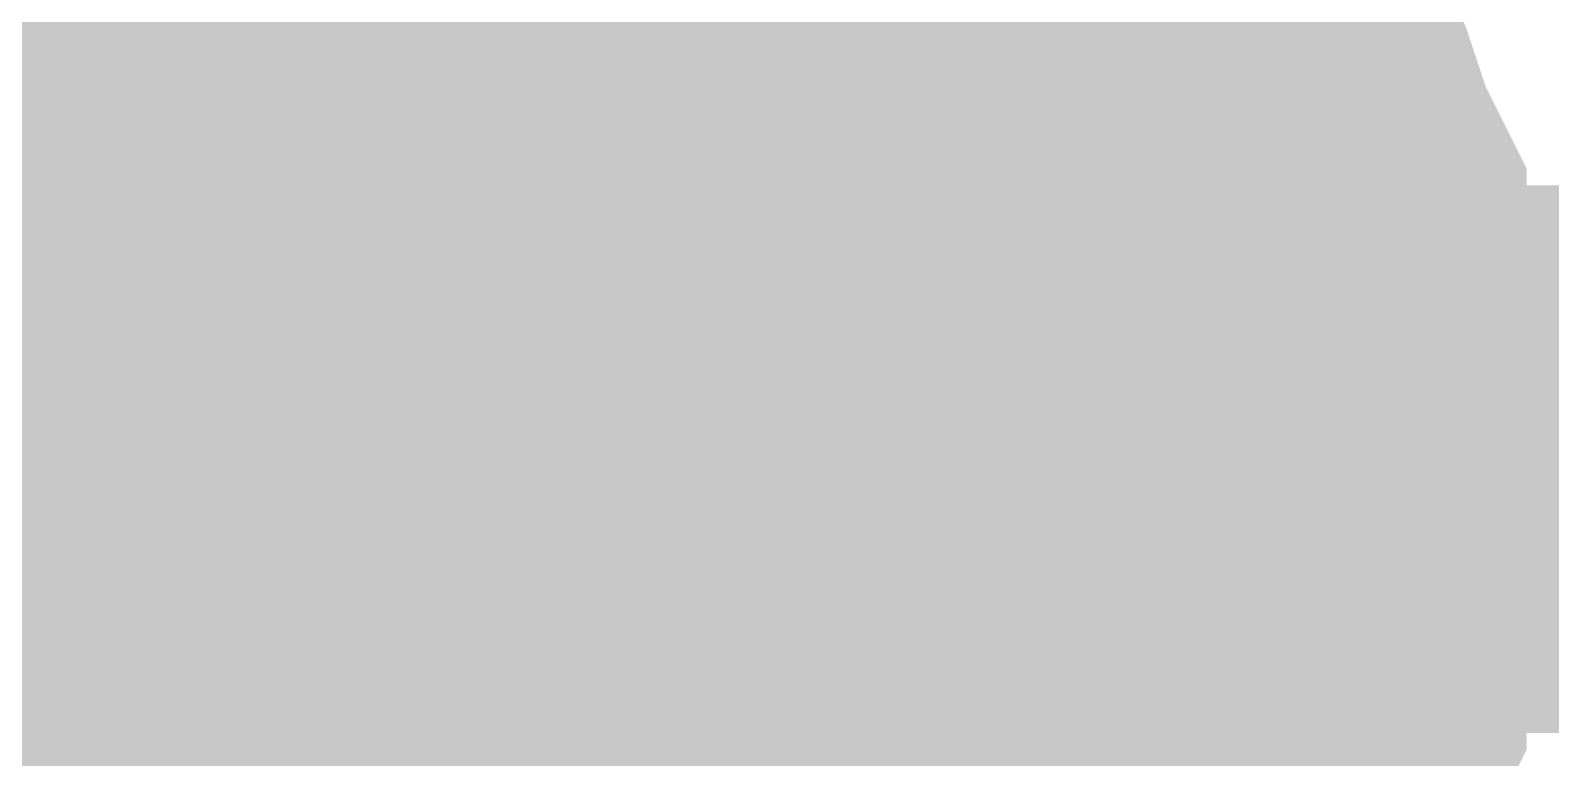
# Model space of a CAD drawing. Header units: inches. Extents: x 0 to 432, y 0 to 280.
# Drawn here: x 219.038 to 219.87, y 37.176 to 37.574 of the extents above; entities that cross this region are included whole.
import ezdxf

# ---------------------------------------------------------------- set-up
doc = ezdxf.new("R2010")
doc.units = ezdxf.units.IN
doc.layers.add('Sheet', color=255, linetype='Continuous')

msp = doc.modelspace()

# ---------------------------------------------------------------- linework, layer by layer
at = {"layer": 'Sheet'}
for points in [[(219.20184, 37.33943, 0.29972, 0.29972, 0), (207.27478, 37.33943, 0.29972, 0.29972, 0), (207.27478, 70.10829, 0.29972, 0.29972, 0), (209.29632, 70.10829, 0.29972, 0.29972, 0)], [(219.20184, 37.33943, 0.29972, 0.29972, 0), (230.38767, 37.33943, 0.29972, 0.29972, 0), (230.38767, 57.40727, 0.29972, 0.29972, 0), (224.53645, 57.40727, 0.29972, 0.29972, 0)], [(219.52753, 37.73248, 0.29972, 0.29972, 0), (219.54999, 37.71002, 0.29972, 0.29972, 0), (219.56123, 37.69879, 0.29972, 0.29972, 0), (219.58369, 37.67633, 0.29972, 0.29972, 0), (219.59492, 37.6651, 0.29972, 0.29972, 0), (219.61738, 37.64264, 0.29972, 0.29972, 0), (219.62861, 37.62018, 0.29972, 0.29972, 0), (219.63984, 37.59772, 0.29972, 0.29972, 0), (219.65107, 37.58649, 0.29972, 0.29972, 0), (219.6623, 37.56403, 0.29972, 0.29972, 0), (219.67353, 37.54157, 0.29972, 0.29972, 0), (219.68476, 37.51911, 0.29972, 0.29972, 0), (219.69599, 37.48542, 0.29972, 0.29972, 0), (219.70723, 37.46296, 0.29972, 0.29972, 0), (219.70723, 37.4405, 0.29972, 0.29972, 0), (219.70723, 37.41804, 0.29972, 0.29972, 0), (219.71846, 37.39558, 0.29972, 0.29972, 0), (219.71846, 37.36189, 0.29972, 0.29972, 0), (219.71846, 37.33943, 0.29972, 0.29972, 0)], [(219.52753, 37.73248, 0.29972, 0.29972, 0), (219.54999, 37.71002, 0.29972, 0.29972, 0), (219.56123, 37.69879, 0.29972, 0.29972, 0), (219.58369, 37.67633, 0.29972, 0.29972, 0), (219.59492, 37.6651, 0.29972, 0.29972, 0), (219.61738, 37.64264, 0.29972, 0.29972, 0), (219.62861, 37.62018, 0.29972, 0.29972, 0), (219.63984, 37.59772, 0.29972, 0.29972, 0), (219.65107, 37.58649, 0.29972, 0.29972, 0), (219.6623, 37.56403, 0.29972, 0.29972, 0), (219.67353, 37.54157, 0.29972, 0.29972, 0), (219.68476, 37.51911, 0.29972, 0.29972, 0), (219.69599, 37.48542, 0.29972, 0.29972, 0), (219.70723, 37.46296, 0.29972, 0.29972, 0), (219.70723, 37.4405, 0.29972, 0.29972, 0), (219.70723, 37.41804, 0.29972, 0.29972, 0), (219.71846, 37.39558, 0.29972, 0.29972, 0), (219.71846, 37.36189, 0.29972, 0.29972, 0), (219.71846, 37.33943, 0.29972, 0.29972, 0)], [(219.52753, 37.73248, 0.29972, 0.29972, 0), (219.54999, 37.71002, 0.29972, 0.29972, 0), (219.56123, 37.69879, 0.29972, 0.29972, 0), (219.58369, 37.67633, 0.29972, 0.29972, 0), (219.59492, 37.6651, 0.29972, 0.29972, 0), (219.61738, 37.64264, 0.29972, 0.29972, 0), (219.62861, 37.62018, 0.29972, 0.29972, 0), (219.63984, 37.59772, 0.29972, 0.29972, 0), (219.65107, 37.58649, 0.29972, 0.29972, 0), (219.6623, 37.56403, 0.29972, 0.29972, 0), (219.67353, 37.54157, 0.29972, 0.29972, 0), (219.68476, 37.51911, 0.29972, 0.29972, 0), (219.69599, 37.48542, 0.29972, 0.29972, 0), (219.70723, 37.46296, 0.29972, 0.29972, 0), (219.70723, 37.4405, 0.29972, 0.29972, 0), (219.70723, 37.41804, 0.29972, 0.29972, 0), (219.71846, 37.39558, 0.29972, 0.29972, 0), (219.71846, 37.36189, 0.29972, 0.29972, 0), (219.71846, 37.33943, 0.29972, 0.29972, 0)], [(219.52753, 37.73248, 0.29972, 0.29972, 0), (219.54999, 37.71002, 0.29972, 0.29972, 0), (219.56123, 37.69879, 0.29972, 0.29972, 0), (219.58369, 37.67633, 0.29972, 0.29972, 0), (219.59492, 37.6651, 0.29972, 0.29972, 0), (219.61738, 37.64264, 0.29972, 0.29972, 0), (219.62861, 37.62018, 0.29972, 0.29972, 0), (219.63984, 37.59772, 0.29972, 0.29972, 0), (219.65107, 37.58649, 0.29972, 0.29972, 0), (219.6623, 37.56403, 0.29972, 0.29972, 0), (219.67353, 37.54157, 0.29972, 0.29972, 0), (219.68476, 37.51911, 0.29972, 0.29972, 0), (219.69599, 37.48542, 0.29972, 0.29972, 0), (219.70723, 37.46296, 0.29972, 0.29972, 0), (219.70723, 37.4405, 0.29972, 0.29972, 0), (219.70723, 37.41804, 0.29972, 0.29972, 0), (219.71846, 37.39558, 0.29972, 0.29972, 0), (219.71846, 37.36189, 0.29972, 0.29972, 0), (219.71846, 37.33943, 0.29972, 0.29972, 0)], [(219.52753, 37.73248, 0.29972, 0.29972, 0), (219.54999, 37.71002, 0.29972, 0.29972, 0), (219.56123, 37.69879, 0.29972, 0.29972, 0), (219.58369, 37.67633, 0.29972, 0.29972, 0), (219.59492, 37.6651, 0.29972, 0.29972, 0), (219.61738, 37.64264, 0.29972, 0.29972, 0), (219.62861, 37.62018, 0.29972, 0.29972, 0), (219.63984, 37.59772, 0.29972, 0.29972, 0), (219.65107, 37.58649, 0.29972, 0.29972, 0), (219.6623, 37.56403, 0.29972, 0.29972, 0), (219.67353, 37.54157, 0.29972, 0.29972, 0), (219.68476, 37.51911, 0.29972, 0.29972, 0), (219.69599, 37.48542, 0.29972, 0.29972, 0), (219.70723, 37.46296, 0.29972, 0.29972, 0), (219.70723, 37.4405, 0.29972, 0.29972, 0), (219.70723, 37.41804, 0.29972, 0.29972, 0), (219.71846, 37.39558, 0.29972, 0.29972, 0), (219.71846, 37.36189, 0.29972, 0.29972, 0), (219.71846, 37.33943, 0.29972, 0.29972, 0)], [(219.52753, 37.73248, 0.29972, 0.29972, 0), (219.54999, 37.71002, 0.29972, 0.29972, 0), (219.56123, 37.69879, 0.29972, 0.29972, 0), (219.58369, 37.67633, 0.29972, 0.29972, 0), (219.59492, 37.6651, 0.29972, 0.29972, 0), (219.61738, 37.64264, 0.29972, 0.29972, 0), (219.62861, 37.62018, 0.29972, 0.29972, 0), (219.63984, 37.59772, 0.29972, 0.29972, 0), (219.65107, 37.58649, 0.29972, 0.29972, 0), (219.6623, 37.56403, 0.29972, 0.29972, 0), (219.67353, 37.54157, 0.29972, 0.29972, 0), (219.68476, 37.51911, 0.29972, 0.29972, 0), (219.69599, 37.48542, 0.29972, 0.29972, 0), (219.70723, 37.46296, 0.29972, 0.29972, 0), (219.70723, 37.4405, 0.29972, 0.29972, 0), (219.70723, 37.41804, 0.29972, 0.29972, 0), (219.71846, 37.39558, 0.29972, 0.29972, 0), (219.71846, 37.36189, 0.29972, 0.29972, 0), (219.71846, 37.33943, 0.29972, 0.29972, 0)], [(219.61738, 37.64264, 0.09906, 0.09906, 0), (219.62861, 37.62018, 0.09906, 0.09906, 0), (219.63984, 37.59772, 0.09906, 0.09906, 0), (219.65107, 37.58649, 0.09906, 0.09906, 0), (219.6623, 37.56403, 0.09906, 0.09906, 0), (219.67353, 37.54157, 0.09906, 0.09906, 0), (219.68476, 37.51911, 0.09906, 0.09906, 0), (219.69599, 37.48542, 0.09906, 0.09906, 0), (219.70723, 37.46296, 0.09906, 0.09906, 0), (219.70723, 37.4405, 0.09906, 0.09906, 0), (219.70723, 37.41804, 0.09906, 0.09906, 0), (219.71846, 37.39558, 0.09906, 0.09906, 0), (219.71846, 37.36189, 0.09906, 0.09906, 0), (219.71846, 37.33943, 0.09906, 0.09906, 0)], [(219.61738, 37.64264, 0.09906, 0.09906, 0), (219.62861, 37.62018, 0.09906, 0.09906, 0), (219.63984, 37.59772, 0.09906, 0.09906, 0), (219.65107, 37.58649, 0.09906, 0.09906, 0), (219.6623, 37.56403, 0.09906, 0.09906, 0), (219.67353, 37.54157, 0.09906, 0.09906, 0), (219.68476, 37.51911, 0.09906, 0.09906, 0), (219.69599, 37.48542, 0.09906, 0.09906, 0), (219.70723, 37.46296, 0.09906, 0.09906, 0), (219.70723, 37.4405, 0.09906, 0.09906, 0), (219.70723, 37.41804, 0.09906, 0.09906, 0), (219.71846, 37.39558, 0.09906, 0.09906, 0), (219.71846, 37.36189, 0.09906, 0.09906, 0), (219.71846, 37.33943, 0.09906, 0.09906, 0)], [(219.61738, 37.64264, 0.09906, 0.09906, 0), (219.62861, 37.62018, 0.09906, 0.09906, 0), (219.63984, 37.59772, 0.09906, 0.09906, 0), (219.65107, 37.58649, 0.09906, 0.09906, 0), (219.6623, 37.56403, 0.09906, 0.09906, 0), (219.67353, 37.54157, 0.09906, 0.09906, 0), (219.68476, 37.51911, 0.09906, 0.09906, 0), (219.69599, 37.48542, 0.09906, 0.09906, 0), (219.70723, 37.46296, 0.09906, 0.09906, 0), (219.70723, 37.4405, 0.09906, 0.09906, 0), (219.70723, 37.41804, 0.09906, 0.09906, 0), (219.71846, 37.39558, 0.09906, 0.09906, 0), (219.71846, 37.36189, 0.09906, 0.09906, 0), (219.71846, 37.33943, 0.09906, 0.09906, 0)], [(219.61738, 37.64264, 0.09906, 0.09906, 0), (219.62861, 37.62018, 0.09906, 0.09906, 0), (219.63984, 37.59772, 0.09906, 0.09906, 0), (219.65107, 37.58649, 0.09906, 0.09906, 0), (219.6623, 37.56403, 0.09906, 0.09906, 0), (219.67353, 37.54157, 0.09906, 0.09906, 0), (219.68476, 37.51911, 0.09906, 0.09906, 0), (219.69599, 37.48542, 0.09906, 0.09906, 0), (219.70723, 37.46296, 0.09906, 0.09906, 0), (219.70723, 37.4405, 0.09906, 0.09906, 0), (219.70723, 37.41804, 0.09906, 0.09906, 0), (219.71846, 37.39558, 0.09906, 0.09906, 0), (219.71846, 37.36189, 0.09906, 0.09906, 0), (219.71846, 37.33943, 0.09906, 0.09906, 0)], [(219.61738, 37.64264, 0.09906, 0.09906, 0), (219.62861, 37.62018, 0.09906, 0.09906, 0), (219.63984, 37.59772, 0.09906, 0.09906, 0), (219.65107, 37.58649, 0.09906, 0.09906, 0), (219.6623, 37.56403, 0.09906, 0.09906, 0), (219.67353, 37.54157, 0.09906, 0.09906, 0), (219.68476, 37.51911, 0.09906, 0.09906, 0), (219.69599, 37.48542, 0.09906, 0.09906, 0), (219.70723, 37.46296, 0.09906, 0.09906, 0), (219.70723, 37.4405, 0.09906, 0.09906, 0), (219.70723, 37.41804, 0.09906, 0.09906, 0), (219.71846, 37.39558, 0.09906, 0.09906, 0), (219.71846, 37.36189, 0.09906, 0.09906, 0), (219.71846, 37.33943, 0.09906, 0.09906, 0)], [(219.61738, 37.64264, 0.09906, 0.09906, 0), (219.62861, 37.62018, 0.09906, 0.09906, 0), (219.63984, 37.59772, 0.09906, 0.09906, 0), (219.65107, 37.58649, 0.09906, 0.09906, 0), (219.6623, 37.56403, 0.09906, 0.09906, 0), (219.67353, 37.54157, 0.09906, 0.09906, 0), (219.68476, 37.51911, 0.09906, 0.09906, 0), (219.69599, 37.48542, 0.09906, 0.09906, 0), (219.70723, 37.46296, 0.09906, 0.09906, 0), (219.70723, 37.4405, 0.09906, 0.09906, 0), (219.70723, 37.41804, 0.09906, 0.09906, 0), (219.71846, 37.39558, 0.09906, 0.09906, 0), (219.71846, 37.36189, 0.09906, 0.09906, 0), (219.71846, 37.33943, 0.09906, 0.09906, 0)], [(219.20184, 37.33943, 0.29972, 0.29972, 0), (219.20184, 34.80147, 0.29972, 0.29972, 0)], [(219.71846, 37.33943, 0.29972, 0.29972, 0), (219.71846, 37.31697, 0.29972, 0.29972, 0), (219.71846, 37.28328, 0.29972, 0.29972, 0), (219.70723, 37.26082, 0.29972, 0.29972, 0), (219.70723, 37.23836, 0.29972, 0.29972, 0), (219.70723, 37.2159, 0.29972, 0.29972, 0), (219.69599, 37.19344, 0.29972, 0.29972, 0), (219.68476, 37.15975, 0.29972, 0.29972, 0), (219.67353, 37.13729, 0.29972, 0.29972, 0), (219.6623, 37.11483, 0.29972, 0.29972, 0), (219.65107, 37.09237, 0.29972, 0.29972, 0), (219.63984, 37.08114, 0.29972, 0.29972, 0), (219.62861, 37.05868, 0.29972, 0.29972, 0), (219.61738, 37.03622, 0.29972, 0.29972, 0), (219.59492, 37.01376, 0.29972, 0.29972, 0)], [(219.71846, 37.33943, 0.29972, 0.29972, 0), (219.71846, 37.31697, 0.29972, 0.29972, 0), (219.71846, 37.28328, 0.29972, 0.29972, 0), (219.70723, 37.26082, 0.29972, 0.29972, 0), (219.70723, 37.23836, 0.29972, 0.29972, 0), (219.70723, 37.2159, 0.29972, 0.29972, 0), (219.69599, 37.19344, 0.29972, 0.29972, 0), (219.68476, 37.15975, 0.29972, 0.29972, 0), (219.67353, 37.13729, 0.29972, 0.29972, 0), (219.6623, 37.11483, 0.29972, 0.29972, 0), (219.65107, 37.09237, 0.29972, 0.29972, 0), (219.63984, 37.08114, 0.29972, 0.29972, 0), (219.62861, 37.05868, 0.29972, 0.29972, 0), (219.61738, 37.03622, 0.29972, 0.29972, 0), (219.59492, 37.01376, 0.29972, 0.29972, 0)], [(219.71846, 37.33943, 0.29972, 0.29972, 0), (219.71846, 37.31697, 0.29972, 0.29972, 0), (219.71846, 37.28328, 0.29972, 0.29972, 0), (219.70723, 37.26082, 0.29972, 0.29972, 0), (219.70723, 37.23836, 0.29972, 0.29972, 0), (219.70723, 37.2159, 0.29972, 0.29972, 0), (219.69599, 37.19344, 0.29972, 0.29972, 0), (219.68476, 37.15975, 0.29972, 0.29972, 0), (219.67353, 37.13729, 0.29972, 0.29972, 0), (219.6623, 37.11483, 0.29972, 0.29972, 0), (219.65107, 37.09237, 0.29972, 0.29972, 0), (219.63984, 37.08114, 0.29972, 0.29972, 0), (219.62861, 37.05868, 0.29972, 0.29972, 0), (219.61738, 37.03622, 0.29972, 0.29972, 0), (219.59492, 37.01376, 0.29972, 0.29972, 0)], [(219.71846, 37.33943, 0.29972, 0.29972, 0), (219.71846, 37.31697, 0.29972, 0.29972, 0), (219.71846, 37.28328, 0.29972, 0.29972, 0), (219.70723, 37.26082, 0.29972, 0.29972, 0), (219.70723, 37.23836, 0.29972, 0.29972, 0), (219.70723, 37.2159, 0.29972, 0.29972, 0), (219.69599, 37.19344, 0.29972, 0.29972, 0), (219.68476, 37.15975, 0.29972, 0.29972, 0), (219.67353, 37.13729, 0.29972, 0.29972, 0), (219.6623, 37.11483, 0.29972, 0.29972, 0), (219.65107, 37.09237, 0.29972, 0.29972, 0), (219.63984, 37.08114, 0.29972, 0.29972, 0), (219.62861, 37.05868, 0.29972, 0.29972, 0), (219.61738, 37.03622, 0.29972, 0.29972, 0), (219.59492, 37.01376, 0.29972, 0.29972, 0)], [(219.71846, 37.33943, 0.29972, 0.29972, 0), (219.71846, 37.31697, 0.29972, 0.29972, 0), (219.71846, 37.28328, 0.29972, 0.29972, 0), (219.70723, 37.26082, 0.29972, 0.29972, 0), (219.70723, 37.23836, 0.29972, 0.29972, 0), (219.70723, 37.2159, 0.29972, 0.29972, 0), (219.69599, 37.19344, 0.29972, 0.29972, 0), (219.68476, 37.15975, 0.29972, 0.29972, 0), (219.67353, 37.13729, 0.29972, 0.29972, 0), (219.6623, 37.11483, 0.29972, 0.29972, 0), (219.65107, 37.09237, 0.29972, 0.29972, 0), (219.63984, 37.08114, 0.29972, 0.29972, 0), (219.62861, 37.05868, 0.29972, 0.29972, 0), (219.61738, 37.03622, 0.29972, 0.29972, 0), (219.59492, 37.01376, 0.29972, 0.29972, 0)], [(219.71846, 37.33943, 0.29972, 0.29972, 0), (219.71846, 37.31697, 0.29972, 0.29972, 0), (219.71846, 37.28328, 0.29972, 0.29972, 0), (219.70723, 37.26082, 0.29972, 0.29972, 0), (219.70723, 37.23836, 0.29972, 0.29972, 0), (219.70723, 37.2159, 0.29972, 0.29972, 0), (219.69599, 37.19344, 0.29972, 0.29972, 0), (219.68476, 37.15975, 0.29972, 0.29972, 0), (219.67353, 37.13729, 0.29972, 0.29972, 0), (219.6623, 37.11483, 0.29972, 0.29972, 0), (219.65107, 37.09237, 0.29972, 0.29972, 0), (219.63984, 37.08114, 0.29972, 0.29972, 0), (219.62861, 37.05868, 0.29972, 0.29972, 0), (219.61738, 37.03622, 0.29972, 0.29972, 0), (219.59492, 37.01376, 0.29972, 0.29972, 0)], [(219.71846, 37.33943, 0.29972, 0.29972, 0), (219.71846, 37.33943, 0.29972, 0.29972, 0), (219.71846, 37.33943, 0.29972, 0.29972, 0), (219.71846, 37.33943, 0.29972, 0.29972, 0), (219.71846, 37.33943, 0.29972, 0.29972, 0), (219.71846, 37.33943, 0.29972, 0.29972, 0), (219.71846, 37.33943, 0.29972, 0.29972, 0), (219.71846, 37.33943, 0.29972, 0.29972, 0), (219.71846, 37.33943, 0.29972, 0.29972, 0), (219.71846, 37.33943, 0.29972, 0.29972, 0), (219.71846, 37.33943, 0.29972, 0.29972, 0), (219.71846, 37.33943, 0.29972, 0.29972, 0), (219.71846, 37.33943, 0.29972, 0.29972, 0), (219.71846, 37.33943, 0.29972, 0.29972, 0), (219.71846, 37.33943, 0.29972, 0.29972, 0), (219.71846, 37.33943, 0.29972, 0.29972, 0), (219.71846, 37.33943, 0.29972, 0.29972, 0), (219.71846, 37.33943, 0.29972, 0.29972, 0), (219.71846, 37.33943, 0.29972, 0.29972, 0), (219.71846, 37.33943, 0.29972, 0.29972, 0), (219.71846, 37.33943, 0.29972, 0.29972, 0), (219.71846, 37.33943, 0.29972, 0.29972, 0), (219.71846, 37.33943, 0.29972, 0.29972, 0), (219.71846, 37.33943, 0.29972, 0.29972, 0), (219.71846, 37.33943, 0.29972, 0.29972, 0), (219.71846, 37.33943, 0.29972, 0.29972, 0), (219.71846, 37.33943, 0.29972, 0.29972, 0), (219.71846, 37.33943, 0.29972, 0.29972, 0), (219.71846, 37.33943, 0.29972, 0.29972, 0), (219.71846, 37.33943, 0.29972, 0.29972, 0), (219.71846, 37.33943, 0.29972, 0.29972, 0), (219.71846, 37.33943, 0.29972, 0.29972, 0), (219.71846, 37.33943, 0.29972, 0.29972, 0)], [(219.71846, 37.33943, 0.29972, 0.29972, 0), (219.71846, 37.33943, 0.29972, 0.29972, 0)], [(219.71846, 37.33943, 0.29972, 0.29972, 0), (219.71846, 37.33943, 0.29972, 0.29972, 0), (219.71846, 37.33943, 0.29972, 0.29972, 0), (219.71846, 37.33943, 0.29972, 0.29972, 0), (219.71846, 37.33943, 0.29972, 0.29972, 0), (219.71846, 37.33943, 0.29972, 0.29972, 0), (219.71846, 37.33943, 0.29972, 0.29972, 0), (219.71846, 37.33943, 0.29972, 0.29972, 0), (219.71846, 37.33943, 0.29972, 0.29972, 0), (219.71846, 37.33943, 0.29972, 0.29972, 0), (219.71846, 37.33943, 0.29972, 0.29972, 0), (219.71846, 37.33943, 0.29972, 0.29972, 0), (219.71846, 37.33943, 0.29972, 0.29972, 0), (219.71846, 37.33943, 0.29972, 0.29972, 0), (219.71846, 37.33943, 0.29972, 0.29972, 0), (219.71846, 37.33943, 0.29972, 0.29972, 0), (219.71846, 37.33943, 0.29972, 0.29972, 0), (219.71846, 37.33943, 0.29972, 0.29972, 0), (219.71846, 37.33943, 0.29972, 0.29972, 0), (219.71846, 37.33943, 0.29972, 0.29972, 0), (219.71846, 37.33943, 0.29972, 0.29972, 0), (219.71846, 37.33943, 0.29972, 0.29972, 0), (219.71846, 37.33943, 0.29972, 0.29972, 0), (219.71846, 37.33943, 0.29972, 0.29972, 0), (219.71846, 37.33943, 0.29972, 0.29972, 0), (219.71846, 37.33943, 0.29972, 0.29972, 0), (219.71846, 37.33943, 0.29972, 0.29972, 0), (219.71846, 37.33943, 0.29972, 0.29972, 0), (219.71846, 37.33943, 0.29972, 0.29972, 0), (219.71846, 37.33943, 0.29972, 0.29972, 0), (219.71846, 37.33943, 0.29972, 0.29972, 0), (219.71846, 37.33943, 0.29972, 0.29972, 0), (219.71846, 37.33943, 0.29972, 0.29972, 0)], [(219.71846, 37.33943, 0.29972, 0.29972, 0), (219.71846, 37.33943, 0.29972, 0.29972, 0)], [(219.71846, 37.33943, 0.29972, 0.29972, 0), (219.71846, 37.33943, 0.29972, 0.29972, 0), (219.71846, 37.33943, 0.29972, 0.29972, 0), (219.71846, 37.33943, 0.29972, 0.29972, 0), (219.71846, 37.33943, 0.29972, 0.29972, 0), (219.71846, 37.33943, 0.29972, 0.29972, 0), (219.71846, 37.33943, 0.29972, 0.29972, 0), (219.71846, 37.33943, 0.29972, 0.29972, 0), (219.71846, 37.33943, 0.29972, 0.29972, 0), (219.71846, 37.33943, 0.29972, 0.29972, 0), (219.71846, 37.33943, 0.29972, 0.29972, 0), (219.71846, 37.33943, 0.29972, 0.29972, 0), (219.71846, 37.33943, 0.29972, 0.29972, 0), (219.71846, 37.33943, 0.29972, 0.29972, 0), (219.71846, 37.33943, 0.29972, 0.29972, 0), (219.71846, 37.33943, 0.29972, 0.29972, 0), (219.71846, 37.33943, 0.29972, 0.29972, 0), (219.71846, 37.33943, 0.29972, 0.29972, 0), (219.71846, 37.33943, 0.29972, 0.29972, 0), (219.71846, 37.33943, 0.29972, 0.29972, 0), (219.71846, 37.33943, 0.29972, 0.29972, 0), (219.71846, 37.33943, 0.29972, 0.29972, 0), (219.71846, 37.33943, 0.29972, 0.29972, 0), (219.71846, 37.33943, 0.29972, 0.29972, 0), (219.71846, 37.33943, 0.29972, 0.29972, 0), (219.71846, 37.33943, 0.29972, 0.29972, 0), (219.71846, 37.33943, 0.29972, 0.29972, 0), (219.71846, 37.33943, 0.29972, 0.29972, 0), (219.71846, 37.33943, 0.29972, 0.29972, 0), (219.71846, 37.33943, 0.29972, 0.29972, 0), (219.71846, 37.33943, 0.29972, 0.29972, 0), (219.71846, 37.33943, 0.29972, 0.29972, 0), (219.71846, 37.33943, 0.29972, 0.29972, 0)], [(219.71846, 37.33943, 0.29972, 0.29972, 0), (219.71846, 37.33943, 0.29972, 0.29972, 0)], [(219.71846, 37.33943, 0.29972, 0.29972, 0), (219.71846, 37.33943, 0.29972, 0.29972, 0), (219.71846, 37.33943, 0.29972, 0.29972, 0), (219.71846, 37.33943, 0.29972, 0.29972, 0), (219.71846, 37.33943, 0.29972, 0.29972, 0), (219.71846, 37.33943, 0.29972, 0.29972, 0), (219.71846, 37.33943, 0.29972, 0.29972, 0), (219.71846, 37.33943, 0.29972, 0.29972, 0), (219.71846, 37.33943, 0.29972, 0.29972, 0), (219.71846, 37.33943, 0.29972, 0.29972, 0), (219.71846, 37.33943, 0.29972, 0.29972, 0), (219.71846, 37.33943, 0.29972, 0.29972, 0), (219.71846, 37.33943, 0.29972, 0.29972, 0), (219.71846, 37.33943, 0.29972, 0.29972, 0), (219.71846, 37.33943, 0.29972, 0.29972, 0), (219.71846, 37.33943, 0.29972, 0.29972, 0), (219.71846, 37.33943, 0.29972, 0.29972, 0), (219.71846, 37.33943, 0.29972, 0.29972, 0), (219.71846, 37.33943, 0.29972, 0.29972, 0), (219.71846, 37.33943, 0.29972, 0.29972, 0), (219.71846, 37.33943, 0.29972, 0.29972, 0), (219.71846, 37.33943, 0.29972, 0.29972, 0), (219.71846, 37.33943, 0.29972, 0.29972, 0), (219.71846, 37.33943, 0.29972, 0.29972, 0), (219.71846, 37.33943, 0.29972, 0.29972, 0), (219.71846, 37.33943, 0.29972, 0.29972, 0), (219.71846, 37.33943, 0.29972, 0.29972, 0), (219.71846, 37.33943, 0.29972, 0.29972, 0), (219.71846, 37.33943, 0.29972, 0.29972, 0), (219.71846, 37.33943, 0.29972, 0.29972, 0), (219.71846, 37.33943, 0.29972, 0.29972, 0), (219.71846, 37.33943, 0.29972, 0.29972, 0), (219.71846, 37.33943, 0.29972, 0.29972, 0)], [(219.71846, 37.33943, 0.29972, 0.29972, 0), (219.71846, 37.33943, 0.29972, 0.29972, 0)], [(219.71846, 37.33943, 0.29972, 0.29972, 0), (219.71846, 37.33943, 0.29972, 0.29972, 0), (219.71846, 37.33943, 0.29972, 0.29972, 0), (219.71846, 37.33943, 0.29972, 0.29972, 0), (219.71846, 37.33943, 0.29972, 0.29972, 0), (219.71846, 37.33943, 0.29972, 0.29972, 0), (219.71846, 37.33943, 0.29972, 0.29972, 0), (219.71846, 37.33943, 0.29972, 0.29972, 0), (219.71846, 37.33943, 0.29972, 0.29972, 0), (219.71846, 37.33943, 0.29972, 0.29972, 0), (219.71846, 37.33943, 0.29972, 0.29972, 0), (219.71846, 37.33943, 0.29972, 0.29972, 0), (219.71846, 37.33943, 0.29972, 0.29972, 0), (219.71846, 37.33943, 0.29972, 0.29972, 0), (219.71846, 37.33943, 0.29972, 0.29972, 0), (219.71846, 37.33943, 0.29972, 0.29972, 0), (219.71846, 37.33943, 0.29972, 0.29972, 0), (219.71846, 37.33943, 0.29972, 0.29972, 0), (219.71846, 37.33943, 0.29972, 0.29972, 0), (219.71846, 37.33943, 0.29972, 0.29972, 0), (219.71846, 37.33943, 0.29972, 0.29972, 0), (219.71846, 37.33943, 0.29972, 0.29972, 0), (219.71846, 37.33943, 0.29972, 0.29972, 0), (219.71846, 37.33943, 0.29972, 0.29972, 0), (219.71846, 37.33943, 0.29972, 0.29972, 0), (219.71846, 37.33943, 0.29972, 0.29972, 0), (219.71846, 37.33943, 0.29972, 0.29972, 0), (219.71846, 37.33943, 0.29972, 0.29972, 0), (219.71846, 37.33943, 0.29972, 0.29972, 0), (219.71846, 37.33943, 0.29972, 0.29972, 0), (219.71846, 37.33943, 0.29972, 0.29972, 0), (219.71846, 37.33943, 0.29972, 0.29972, 0), (219.71846, 37.33943, 0.29972, 0.29972, 0)], [(219.71846, 37.33943, 0.29972, 0.29972, 0), (219.71846, 37.33943, 0.29972, 0.29972, 0)], [(219.71846, 37.33943, 0.29972, 0.29972, 0), (219.71846, 37.33943, 0.29972, 0.29972, 0), (219.71846, 37.33943, 0.29972, 0.29972, 0), (219.71846, 37.33943, 0.29972, 0.29972, 0), (219.71846, 37.33943, 0.29972, 0.29972, 0), (219.71846, 37.33943, 0.29972, 0.29972, 0), (219.71846, 37.33943, 0.29972, 0.29972, 0), (219.71846, 37.33943, 0.29972, 0.29972, 0), (219.71846, 37.33943, 0.29972, 0.29972, 0), (219.71846, 37.33943, 0.29972, 0.29972, 0), (219.71846, 37.33943, 0.29972, 0.29972, 0), (219.71846, 37.33943, 0.29972, 0.29972, 0), (219.71846, 37.33943, 0.29972, 0.29972, 0), (219.71846, 37.33943, 0.29972, 0.29972, 0), (219.71846, 37.33943, 0.29972, 0.29972, 0), (219.71846, 37.33943, 0.29972, 0.29972, 0), (219.71846, 37.33943, 0.29972, 0.29972, 0), (219.71846, 37.33943, 0.29972, 0.29972, 0), (219.71846, 37.33943, 0.29972, 0.29972, 0), (219.71846, 37.33943, 0.29972, 0.29972, 0), (219.71846, 37.33943, 0.29972, 0.29972, 0), (219.71846, 37.33943, 0.29972, 0.29972, 0), (219.71846, 37.33943, 0.29972, 0.29972, 0), (219.71846, 37.33943, 0.29972, 0.29972, 0), (219.71846, 37.33943, 0.29972, 0.29972, 0), (219.71846, 37.33943, 0.29972, 0.29972, 0), (219.71846, 37.33943, 0.29972, 0.29972, 0), (219.71846, 37.33943, 0.29972, 0.29972, 0), (219.71846, 37.33943, 0.29972, 0.29972, 0), (219.71846, 37.33943, 0.29972, 0.29972, 0), (219.71846, 37.33943, 0.29972, 0.29972, 0), (219.71846, 37.33943, 0.29972, 0.29972, 0), (219.71846, 37.33943, 0.29972, 0.29972, 0)], [(219.71846, 37.33943, 0.29972, 0.29972, 0), (219.71846, 37.33943, 0.29972, 0.29972, 0)], [(219.71846, 37.33943, 0.09906, 0.09906, 0), (219.71846, 37.31697, 0.09906, 0.09906, 0), (219.71846, 37.28328, 0.09906, 0.09906, 0), (219.70723, 37.26082, 0.09906, 0.09906, 0), (219.70723, 37.23836, 0.09906, 0.09906, 0), (219.70723, 37.2159, 0.09906, 0.09906, 0), (219.69599, 37.19344, 0.09906, 0.09906, 0), (219.68476, 37.15975, 0.09906, 0.09906, 0), (219.67353, 37.13729, 0.09906, 0.09906, 0), (219.6623, 37.11483, 0.09906, 0.09906, 0)], [(219.71846, 37.33943, 0.09906, 0.09906, 0), (219.71846, 37.31697, 0.09906, 0.09906, 0), (219.71846, 37.28328, 0.09906, 0.09906, 0), (219.70723, 37.26082, 0.09906, 0.09906, 0), (219.70723, 37.23836, 0.09906, 0.09906, 0), (219.70723, 37.2159, 0.09906, 0.09906, 0), (219.69599, 37.19344, 0.09906, 0.09906, 0), (219.68476, 37.15975, 0.09906, 0.09906, 0), (219.67353, 37.13729, 0.09906, 0.09906, 0), (219.6623, 37.11483, 0.09906, 0.09906, 0)], [(219.71846, 37.33943, 0.09906, 0.09906, 0), (219.71846, 37.31697, 0.09906, 0.09906, 0), (219.71846, 37.28328, 0.09906, 0.09906, 0), (219.70723, 37.26082, 0.09906, 0.09906, 0), (219.70723, 37.23836, 0.09906, 0.09906, 0), (219.70723, 37.2159, 0.09906, 0.09906, 0), (219.69599, 37.19344, 0.09906, 0.09906, 0), (219.68476, 37.15975, 0.09906, 0.09906, 0), (219.67353, 37.13729, 0.09906, 0.09906, 0), (219.6623, 37.11483, 0.09906, 0.09906, 0)], [(219.71846, 37.33943, 0.09906, 0.09906, 0), (219.71846, 37.31697, 0.09906, 0.09906, 0), (219.71846, 37.28328, 0.09906, 0.09906, 0), (219.70723, 37.26082, 0.09906, 0.09906, 0), (219.70723, 37.23836, 0.09906, 0.09906, 0), (219.70723, 37.2159, 0.09906, 0.09906, 0), (219.69599, 37.19344, 0.09906, 0.09906, 0), (219.68476, 37.15975, 0.09906, 0.09906, 0), (219.67353, 37.13729, 0.09906, 0.09906, 0), (219.6623, 37.11483, 0.09906, 0.09906, 0)], [(219.71846, 37.33943, 0.09906, 0.09906, 0), (219.71846, 37.31697, 0.09906, 0.09906, 0), (219.71846, 37.28328, 0.09906, 0.09906, 0), (219.70723, 37.26082, 0.09906, 0.09906, 0), (219.70723, 37.23836, 0.09906, 0.09906, 0), (219.70723, 37.2159, 0.09906, 0.09906, 0), (219.69599, 37.19344, 0.09906, 0.09906, 0), (219.68476, 37.15975, 0.09906, 0.09906, 0), (219.67353, 37.13729, 0.09906, 0.09906, 0), (219.6623, 37.11483, 0.09906, 0.09906, 0)], [(219.71846, 37.33943, 0.09906, 0.09906, 0), (219.71846, 37.31697, 0.09906, 0.09906, 0), (219.71846, 37.28328, 0.09906, 0.09906, 0), (219.70723, 37.26082, 0.09906, 0.09906, 0), (219.70723, 37.23836, 0.09906, 0.09906, 0), (219.70723, 37.2159, 0.09906, 0.09906, 0), (219.69599, 37.19344, 0.09906, 0.09906, 0), (219.68476, 37.15975, 0.09906, 0.09906, 0), (219.67353, 37.13729, 0.09906, 0.09906, 0), (219.6623, 37.11483, 0.09906, 0.09906, 0)], [(219.71846, 37.33943, 0.09906, 0.09906, 0), (219.71846, 37.33943, 0.09906, 0.09906, 0), (219.71846, 37.33943, 0.09906, 0.09906, 0), (219.71846, 37.33943, 0.09906, 0.09906, 0), (219.71846, 37.33943, 0.09906, 0.09906, 0), (219.71846, 37.33943, 0.09906, 0.09906, 0), (219.71846, 37.33943, 0.09906, 0.09906, 0), (219.71846, 37.33943, 0.09906, 0.09906, 0), (219.71846, 37.33943, 0.09906, 0.09906, 0), (219.71846, 37.33943, 0.09906, 0.09906, 0), (219.71846, 37.33943, 0.09906, 0.09906, 0), (219.71846, 37.33943, 0.09906, 0.09906, 0), (219.71846, 37.33943, 0.09906, 0.09906, 0), (219.71846, 37.33943, 0.09906, 0.09906, 0), (219.71846, 37.33943, 0.09906, 0.09906, 0), (219.71846, 37.33943, 0.09906, 0.09906, 0), (219.71846, 37.33943, 0.09906, 0.09906, 0), (219.71846, 37.33943, 0.09906, 0.09906, 0), (219.71846, 37.33943, 0.09906, 0.09906, 0), (219.71846, 37.33943, 0.09906, 0.09906, 0), (219.71846, 37.33943, 0.09906, 0.09906, 0), (219.71846, 37.33943, 0.09906, 0.09906, 0), (219.71846, 37.33943, 0.09906, 0.09906, 0), (219.71846, 37.33943, 0.09906, 0.09906, 0), (219.71846, 37.33943, 0.09906, 0.09906, 0), (219.71846, 37.33943, 0.09906, 0.09906, 0), (219.71846, 37.33943, 0.09906, 0.09906, 0), (219.71846, 37.33943, 0.09906, 0.09906, 0), (219.71846, 37.33943, 0.09906, 0.09906, 0), (219.71846, 37.33943, 0.09906, 0.09906, 0), (219.71846, 37.33943, 0.09906, 0.09906, 0), (219.71846, 37.33943, 0.09906, 0.09906, 0), (219.71846, 37.33943, 0.09906, 0.09906, 0)], [(219.71846, 37.33943, 0.09906, 0.09906, 0), (219.71846, 37.33943, 0.09906, 0.09906, 0)], [(219.71846, 37.33943, 0.09906, 0.09906, 0), (219.71846, 37.33943, 0.09906, 0.09906, 0), (219.71846, 37.33943, 0.09906, 0.09906, 0), (219.71846, 37.33943, 0.09906, 0.09906, 0), (219.71846, 37.33943, 0.09906, 0.09906, 0), (219.71846, 37.33943, 0.09906, 0.09906, 0), (219.71846, 37.33943, 0.09906, 0.09906, 0), (219.71846, 37.33943, 0.09906, 0.09906, 0), (219.71846, 37.33943, 0.09906, 0.09906, 0), (219.71846, 37.33943, 0.09906, 0.09906, 0), (219.71846, 37.33943, 0.09906, 0.09906, 0), (219.71846, 37.33943, 0.09906, 0.09906, 0), (219.71846, 37.33943, 0.09906, 0.09906, 0), (219.71846, 37.33943, 0.09906, 0.09906, 0), (219.71846, 37.33943, 0.09906, 0.09906, 0), (219.71846, 37.33943, 0.09906, 0.09906, 0), (219.71846, 37.33943, 0.09906, 0.09906, 0), (219.71846, 37.33943, 0.09906, 0.09906, 0), (219.71846, 37.33943, 0.09906, 0.09906, 0), (219.71846, 37.33943, 0.09906, 0.09906, 0), (219.71846, 37.33943, 0.09906, 0.09906, 0), (219.71846, 37.33943, 0.09906, 0.09906, 0), (219.71846, 37.33943, 0.09906, 0.09906, 0), (219.71846, 37.33943, 0.09906, 0.09906, 0), (219.71846, 37.33943, 0.09906, 0.09906, 0), (219.71846, 37.33943, 0.09906, 0.09906, 0), (219.71846, 37.33943, 0.09906, 0.09906, 0), (219.71846, 37.33943, 0.09906, 0.09906, 0), (219.71846, 37.33943, 0.09906, 0.09906, 0), (219.71846, 37.33943, 0.09906, 0.09906, 0), (219.71846, 37.33943, 0.09906, 0.09906, 0), (219.71846, 37.33943, 0.09906, 0.09906, 0), (219.71846, 37.33943, 0.09906, 0.09906, 0)], [(219.71846, 37.33943, 0.09906, 0.09906, 0), (219.71846, 37.33943, 0.09906, 0.09906, 0)], [(219.71846, 37.33943, 0.09906, 0.09906, 0), (219.71846, 37.33943, 0.09906, 0.09906, 0), (219.71846, 37.33943, 0.09906, 0.09906, 0), (219.71846, 37.33943, 0.09906, 0.09906, 0), (219.71846, 37.33943, 0.09906, 0.09906, 0), (219.71846, 37.33943, 0.09906, 0.09906, 0), (219.71846, 37.33943, 0.09906, 0.09906, 0), (219.71846, 37.33943, 0.09906, 0.09906, 0), (219.71846, 37.33943, 0.09906, 0.09906, 0), (219.71846, 37.33943, 0.09906, 0.09906, 0), (219.71846, 37.33943, 0.09906, 0.09906, 0), (219.71846, 37.33943, 0.09906, 0.09906, 0), (219.71846, 37.33943, 0.09906, 0.09906, 0), (219.71846, 37.33943, 0.09906, 0.09906, 0), (219.71846, 37.33943, 0.09906, 0.09906, 0), (219.71846, 37.33943, 0.09906, 0.09906, 0), (219.71846, 37.33943, 0.09906, 0.09906, 0), (219.71846, 37.33943, 0.09906, 0.09906, 0), (219.71846, 37.33943, 0.09906, 0.09906, 0), (219.71846, 37.33943, 0.09906, 0.09906, 0), (219.71846, 37.33943, 0.09906, 0.09906, 0), (219.71846, 37.33943, 0.09906, 0.09906, 0), (219.71846, 37.33943, 0.09906, 0.09906, 0), (219.71846, 37.33943, 0.09906, 0.09906, 0), (219.71846, 37.33943, 0.09906, 0.09906, 0), (219.71846, 37.33943, 0.09906, 0.09906, 0), (219.71846, 37.33943, 0.09906, 0.09906, 0), (219.71846, 37.33943, 0.09906, 0.09906, 0), (219.71846, 37.33943, 0.09906, 0.09906, 0), (219.71846, 37.33943, 0.09906, 0.09906, 0), (219.71846, 37.33943, 0.09906, 0.09906, 0), (219.71846, 37.33943, 0.09906, 0.09906, 0), (219.71846, 37.33943, 0.09906, 0.09906, 0)], [(219.71846, 37.33943, 0.09906, 0.09906, 0), (219.71846, 37.33943, 0.09906, 0.09906, 0)], [(219.71846, 37.33943, 0.09906, 0.09906, 0), (219.71846, 37.33943, 0.09906, 0.09906, 0), (219.71846, 37.33943, 0.09906, 0.09906, 0), (219.71846, 37.33943, 0.09906, 0.09906, 0), (219.71846, 37.33943, 0.09906, 0.09906, 0), (219.71846, 37.33943, 0.09906, 0.09906, 0), (219.71846, 37.33943, 0.09906, 0.09906, 0), (219.71846, 37.33943, 0.09906, 0.09906, 0), (219.71846, 37.33943, 0.09906, 0.09906, 0), (219.71846, 37.33943, 0.09906, 0.09906, 0), (219.71846, 37.33943, 0.09906, 0.09906, 0), (219.71846, 37.33943, 0.09906, 0.09906, 0), (219.71846, 37.33943, 0.09906, 0.09906, 0), (219.71846, 37.33943, 0.09906, 0.09906, 0), (219.71846, 37.33943, 0.09906, 0.09906, 0), (219.71846, 37.33943, 0.09906, 0.09906, 0), (219.71846, 37.33943, 0.09906, 0.09906, 0), (219.71846, 37.33943, 0.09906, 0.09906, 0), (219.71846, 37.33943, 0.09906, 0.09906, 0), (219.71846, 37.33943, 0.09906, 0.09906, 0), (219.71846, 37.33943, 0.09906, 0.09906, 0), (219.71846, 37.33943, 0.09906, 0.09906, 0), (219.71846, 37.33943, 0.09906, 0.09906, 0), (219.71846, 37.33943, 0.09906, 0.09906, 0), (219.71846, 37.33943, 0.09906, 0.09906, 0), (219.71846, 37.33943, 0.09906, 0.09906, 0), (219.71846, 37.33943, 0.09906, 0.09906, 0), (219.71846, 37.33943, 0.09906, 0.09906, 0), (219.71846, 37.33943, 0.09906, 0.09906, 0), (219.71846, 37.33943, 0.09906, 0.09906, 0), (219.71846, 37.33943, 0.09906, 0.09906, 0), (219.71846, 37.33943, 0.09906, 0.09906, 0), (219.71846, 37.33943, 0.09906, 0.09906, 0)], [(219.71846, 37.33943, 0.09906, 0.09906, 0), (219.71846, 37.33943, 0.09906, 0.09906, 0)], [(219.71846, 37.33943, 0.09906, 0.09906, 0), (219.71846, 37.33943, 0.09906, 0.09906, 0), (219.71846, 37.33943, 0.09906, 0.09906, 0), (219.71846, 37.33943, 0.09906, 0.09906, 0), (219.71846, 37.33943, 0.09906, 0.09906, 0), (219.71846, 37.33943, 0.09906, 0.09906, 0), (219.71846, 37.33943, 0.09906, 0.09906, 0), (219.71846, 37.33943, 0.09906, 0.09906, 0), (219.71846, 37.33943, 0.09906, 0.09906, 0), (219.71846, 37.33943, 0.09906, 0.09906, 0), (219.71846, 37.33943, 0.09906, 0.09906, 0), (219.71846, 37.33943, 0.09906, 0.09906, 0), (219.71846, 37.33943, 0.09906, 0.09906, 0), (219.71846, 37.33943, 0.09906, 0.09906, 0), (219.71846, 37.33943, 0.09906, 0.09906, 0), (219.71846, 37.33943, 0.09906, 0.09906, 0), (219.71846, 37.33943, 0.09906, 0.09906, 0), (219.71846, 37.33943, 0.09906, 0.09906, 0), (219.71846, 37.33943, 0.09906, 0.09906, 0), (219.71846, 37.33943, 0.09906, 0.09906, 0), (219.71846, 37.33943, 0.09906, 0.09906, 0), (219.71846, 37.33943, 0.09906, 0.09906, 0), (219.71846, 37.33943, 0.09906, 0.09906, 0), (219.71846, 37.33943, 0.09906, 0.09906, 0), (219.71846, 37.33943, 0.09906, 0.09906, 0), (219.71846, 37.33943, 0.09906, 0.09906, 0), (219.71846, 37.33943, 0.09906, 0.09906, 0), (219.71846, 37.33943, 0.09906, 0.09906, 0), (219.71846, 37.33943, 0.09906, 0.09906, 0), (219.71846, 37.33943, 0.09906, 0.09906, 0), (219.71846, 37.33943, 0.09906, 0.09906, 0), (219.71846, 37.33943, 0.09906, 0.09906, 0), (219.71846, 37.33943, 0.09906, 0.09906, 0)], [(219.71846, 37.33943, 0.09906, 0.09906, 0), (219.71846, 37.33943, 0.09906, 0.09906, 0)], [(219.71846, 37.33943, 0.09906, 0.09906, 0), (219.71846, 37.33943, 0.09906, 0.09906, 0), (219.71846, 37.33943, 0.09906, 0.09906, 0), (219.71846, 37.33943, 0.09906, 0.09906, 0), (219.71846, 37.33943, 0.09906, 0.09906, 0), (219.71846, 37.33943, 0.09906, 0.09906, 0), (219.71846, 37.33943, 0.09906, 0.09906, 0), (219.71846, 37.33943, 0.09906, 0.09906, 0), (219.71846, 37.33943, 0.09906, 0.09906, 0), (219.71846, 37.33943, 0.09906, 0.09906, 0), (219.71846, 37.33943, 0.09906, 0.09906, 0), (219.71846, 37.33943, 0.09906, 0.09906, 0), (219.71846, 37.33943, 0.09906, 0.09906, 0), (219.71846, 37.33943, 0.09906, 0.09906, 0), (219.71846, 37.33943, 0.09906, 0.09906, 0), (219.71846, 37.33943, 0.09906, 0.09906, 0), (219.71846, 37.33943, 0.09906, 0.09906, 0), (219.71846, 37.33943, 0.09906, 0.09906, 0), (219.71846, 37.33943, 0.09906, 0.09906, 0), (219.71846, 37.33943, 0.09906, 0.09906, 0), (219.71846, 37.33943, 0.09906, 0.09906, 0), (219.71846, 37.33943, 0.09906, 0.09906, 0), (219.71846, 37.33943, 0.09906, 0.09906, 0), (219.71846, 37.33943, 0.09906, 0.09906, 0), (219.71846, 37.33943, 0.09906, 0.09906, 0), (219.71846, 37.33943, 0.09906, 0.09906, 0), (219.71846, 37.33943, 0.09906, 0.09906, 0), (219.71846, 37.33943, 0.09906, 0.09906, 0), (219.71846, 37.33943, 0.09906, 0.09906, 0), (219.71846, 37.33943, 0.09906, 0.09906, 0), (219.71846, 37.33943, 0.09906, 0.09906, 0), (219.71846, 37.33943, 0.09906, 0.09906, 0), (219.71846, 37.33943, 0.09906, 0.09906, 0)], [(219.71846, 37.33943, 0.09906, 0.09906, 0), (219.71846, 37.33943, 0.09906, 0.09906, 0)]]:
    msp.add_lwpolyline(points, format="xyseb", dxfattribs=at)
msp.add_lwpolyline([(218.948, 37.338, 0.508, 0.508, 1), (219.456, 37.338, 0.508, 0.508, 1)], format="xyseb", close=True, dxfattribs=at)

doc.saveas('drawing.dxf')
